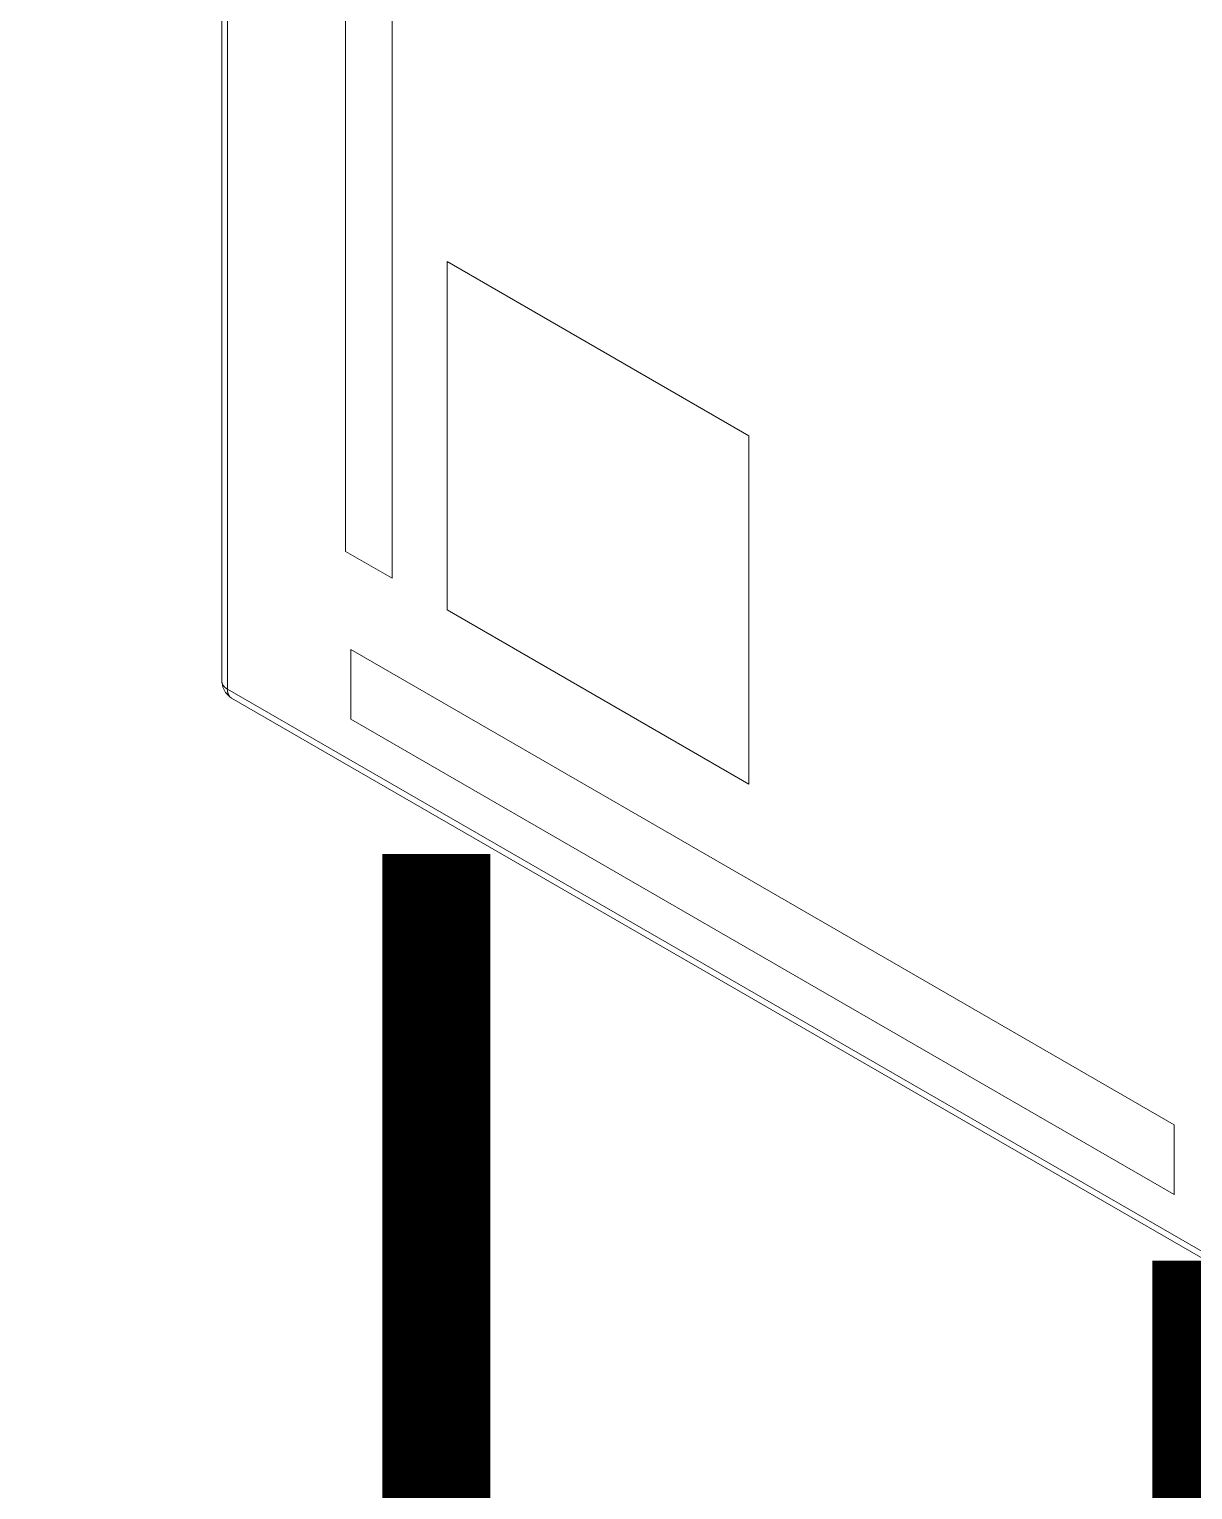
# Model space of a CAD drawing. Header units: inches. Extents: x 0 to 92454, y -34894 to 11.
# Drawn here: x 74459.2 to 74491.58, y -32635.15 to -32594.49 of the extents above; entities that cross this region are included whole.
import ezdxf

# ---------------------------------------------------------------- set-up
doc = ezdxf.new("R2010")
doc.units = ezdxf.units.IN
doc.header["$MEASUREMENT"] = 0
doc.linetypes.add('ACAD_ISO03W100', pattern=[30, 12, -18])
doc.layers.add('SI-TOPOLOGY-Ethernet', color=7, linetype='Continuous', lineweight=13, true_color=0x3cf000)

# ---------------------------------------------------------------- blocks, each defined once
blk = doc.blocks.new('ET200S')
at = {"lineweight": 0}
for p, q in [((-0.12, 0.188), (-0.12, 76.335)), ((0.026, -0.016), (0.026, 76.193)), ((3.067, 3.536), (3.067, 21.499)), ((4.269, 2.842), (4.269, 20.805)), ((5.683, 11.007), (5.683, 2.025)), ((5.683, 11.007), (13.461, 6.516)), ((13.461, 6.516), (13.461, -2.466)), ((3.067, 3.536), (4.269, 2.842)), ((5.683, 2.025), (13.461, -2.466)), ((3.208, 1.004), (3.208, -0.792)), ((3.208, 1.004), (24.421, -11.243)), ((-0.12, 0.188), (-0.097, 0.035)), ((-0.097, 0.035), (-0.026, -0.105)), ((-0.026, -0.105), (0.086, -0.217)), ((31.493, -18.183), (0.026, -0.016)), ((0.086, -0.217), (0.13, -0.245)), ((31.596, -18.412), (0.13, -0.245)), ((3.208, -0.792), (24.421, -13.039)), ((24.421, -11.243), (24.421, -13.039))]:
    blk.add_line(p, q, dxfattribs=at)
for points in [[(-0.12, 0.188), (-0.12, 0.186), (-0.12, 0.184), (-0.12, 0.182), (-0.12, 0.181), (-0.12, 0.179), (-0.12, 0.177), (-0.12, 0.175), (-0.119, 0.173), (-0.119, 0.171), (-0.119, 0.17), (-0.119, 0.168), (-0.119, 0.166), (-0.118, 0.164), (-0.118, 0.162), (-0.118, 0.161), (-0.118, 0.159), (-0.117, 0.157), (-0.117, 0.155), (-0.117, 0.153), (-0.116, 0.152), (-0.116, 0.15), (-0.115, 0.148), (-0.115, 0.146), (-0.115, 0.144), (-0.114, 0.143), (-0.113, 0.14)], [(-0.113, 0.14), (-0.112, 0.136), (-0.111, 0.132), (-0.109, 0.128), (-0.108, 0.124), (-0.106, 0.12), (-0.104, 0.116), (-0.103, 0.112), (-0.101, 0.108), (-0.099, 0.104), (-0.097, 0.1), (-0.094, 0.096), (-0.092, 0.092), (-0.09, 0.088), (-0.087, 0.085), (-0.085, 0.081), (-0.082, 0.078), (-0.08, 0.074), (-0.077, 0.07), (-0.074, 0.067), (-0.072, 0.063), (-0.069, 0.06), (-0.066, 0.057), (-0.062, 0.053), (-0.058, 0.048), (-0.054, 0.044), (-0.05, 0.04), (-0.046, 0.037), (-0.042, 0.033), (-0.038, 0.029), (-0.034, 0.025), (-0.029, 0.022), (-0.025, 0.018), (-0.021, 0.015), (-0.016, 0.011), (-0.012, 0.008), (-0.007, 0.005), (-0.002, 0.002), (0.002, -0.002), (0.007, -0.005), (0.012, -0.008), (0.017, -0.011), (0.021, -0.013), (0.026, -0.016)], [(0.026, -0.016), (0.026, -0.022), (0.026, -0.029), (0.027, -0.035), (0.027, -0.041), (0.027, -0.047), (0.028, -0.053), (0.028, -0.059), (0.029, -0.065), (0.03, -0.071), (0.03, -0.077), (0.031, -0.084), (0.032, -0.09), (0.034, -0.096), (0.035, -0.102), (0.036, -0.108), (0.038, -0.114), (0.039, -0.12), (0.041, -0.125), (0.043, -0.131), (0.045, -0.136), (0.046, -0.14), (0.048, -0.145), (0.05, -0.149), (0.052, -0.154), (0.054, -0.158), (0.056, -0.162), (0.058, -0.167), (0.06, -0.171), (0.062, -0.175), (0.064, -0.179), (0.067, -0.183), (0.069, -0.187), (0.072, -0.191), (0.075, -0.195), (0.078, -0.199), (0.081, -0.203), (0.084, -0.206), (0.087, -0.21), (0.09, -0.213), (0.093, -0.217), (0.096, -0.22), (0.099, -0.223), (0.102, -0.225), (0.106, -0.228), (0.109, -0.231), (0.112, -0.233), (0.116, -0.236), (0.119, -0.238), (0.123, -0.241), (0.126, -0.243), (0.13, -0.245)]]:
    blk.add_lwpolyline(points, dxfattribs=at)

msp = doc.modelspace()

# ---------------------------------------------------------------- linework, layer by layer
at = {"layer": 'SI-TOPOLOGY-Ethernet', "linetype": 'ACAD_ISO03W100', "ltscale": 0.01, "const_width": 3, "flags": 128}
for points in [[(74771.142, -32298.933), (74771.142, -32336.13), (74409.393, -32336.13), (74409.393, -32693.53), (74470.525, -32693.53), (74470.525, -32617.443)], [(74491.949, -32628.763), (74491.949, -32714.955), (74409.393, -32714.955), (74409.393, -32971.338), (74477.535, -32971.338)]]:
    msp.add_lwpolyline(points, dxfattribs=at)

# ---------------------------------------------------------------- block references
at = {"xscale": 1.080001412516107, "yscale": 1.080001412516107, "zscale": 1.080001412516107}
msp.add_blockref('ET200S', (74464.687, -32612.84), dxfattribs=at)

doc.saveas('drawing.dxf')
